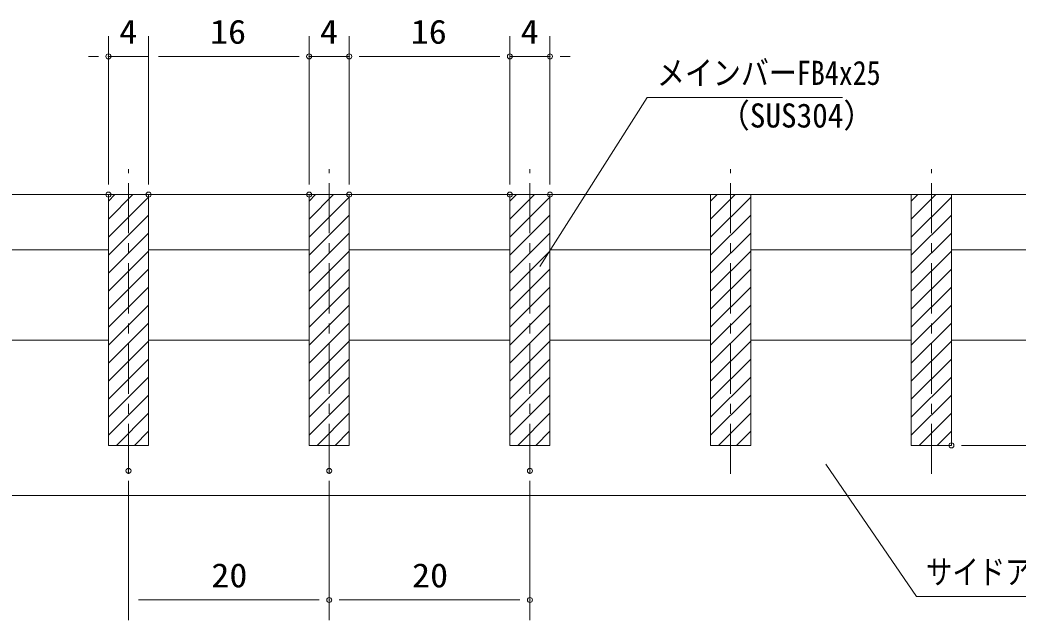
# Model space of a CAD drawing. Units: millimetres, scale not verified, with parts at other scales. Extents: x -1050 to 1050, y -742 to 742.
# Drawn here: x -155.6 to 341.7, y -475.9 to -176.8 of the extents above; entities that cross this region are included whole.
import ezdxf
from ezdxf.enums import TextEntityAlignment as Align

# ---------------------------------------------------------------- set-up
doc = ezdxf.new("R2010")
doc.units = ezdxf.units.MM
doc.header["$LTSCALE"] = 5
doc.header["$PDMODE"] = 32
doc.header["$PDSIZE"] = 2.5
doc.linetypes.add('CHAIN1', pattern=[8, 5, -1, 1, -1])
for name, color, linetype, lineweight in [('0-1_寸法注釈', 2, 'Continuous', 9), ('0-2_蓋', 5, 'Continuous', 9), ('0-4_DEFPOINTS', 134, 'Continuous', 9), ('0-5_中心線', 6, 'CHAIN1', 9), ('0-7_ハッチング', 4, 'Continuous', 9)]:
    doc.layers.add(name, color=color, linetype=linetype, lineweight=lineweight)
doc.styles.add('ＭＳ ゴシック', font='')
doc.styles.get('ＭＳ ゴシック').set_extended_font_data('MS Gothic')

msp = doc.modelspace()

# ---------------------------------------------------------------- linework, layer by layer
at = {"layer": '0-1_寸法注釈'}
for p, q in [((-111.5, -258.884), (-111.5, -184.975)), ((-91.5, -258.884), (-91.5, -184.975)), ((-91.5, -258.884), (-91.5, -184.975)), ((-11.5, -258.884), (-11.5, -184.975)), ((-11.5, -258.884), (-11.5, -184.975)), ((8.5, -258.884), (8.5, -184.975)), ((8.5, -258.884), (8.5, -184.975)), ((88.5, -258.884), (88.5, -184.975)), ((88.5, -258.884), (88.5, -184.975)), ((108.5, -258.884), (108.5, -184.975)), ((-116.5, -194.975), (-121.5, -194.975)), ((-91.5, -194.975), (-111.5, -194.975)), ((-86.5, -194.975), (-81.5, -194.975)), ((-86.5, -194.975), (-16.5, -194.975)), ((-16.5, -194.975), (-21.5, -194.975)), ((-11.5, -194.975), (8.5, -194.975)), ((13.5, -194.975), (83.5, -194.975)), ((13.5, -194.975), (18.5, -194.975)), ((83.5, -194.975), (78.5, -194.975)), ((88.5, -194.975), (108.5, -194.975)), ((113.5, -194.975), (118.5, -194.975)), ((313.5, -388.884), (443.665, -388.884)), ((-101.5, -406.585), (-101.5, -475.95)), ((-1.5, -406.585), (-1.5, -475.95)), ((-1.5, -406.585), (-1.5, -475.95)), ((98.5, -406.585), (98.5, -475.95)), ((-96.5, -465.95), (-6.5, -465.95)), ((3.5, -465.95), (93.5, -465.95))]:
    msp.add_line(p, q, dxfattribs=at)
for points in [[(254.186, -215.492), (156.996, -215.492), (103.485, -299.742)], [(430.401, -464.259), (291.092, -464.259), (245.861, -398.251)]]:
    msp.add_lwpolyline(points, dxfattribs=at)
at = {"layer": '0-2_蓋'}
for p, q in [((-386.5, -263.884), (383.5, -263.884)), ((-111.5, -263.884), (-91.5, -263.884)), ((-111.5, -263.884), (-111.5, -388.884)), ((-11.5, -263.884), (-11.5, -388.884)), ((-11.5, -263.884), (8.5, -263.884)), ((8.5, -388.884), (8.5, -263.884)), ((88.5, -263.884), (108.5, -263.884)), ((88.5, -263.884), (88.5, -388.884)), ((188.5, -263.884), (188.5, -388.884)), ((188.5, -263.884), (208.5, -263.884)), ((208.5, -388.884), (208.5, -263.884)), ((288.5, -263.884), (288.5, -388.884)), ((288.5, -263.884), (308.5, -263.884)), ((308.5, -388.884), (308.5, -263.884)), ((-191.5, -291.384), (-111.5, -291.384)), ((-91.5, -291.384), (-11.5, -291.384)), ((8.5, -291.384), (88.5, -291.384)), ((108.5, -291.384), (188.5, -291.384)), ((208.5, -291.384), (288.5, -291.384)), ((308.5, -291.384), (383.5, -291.384)), ((-191.5, -336.384), (-111.5, -336.384)), ((-91.5, -336.384), (-11.5, -336.384)), ((8.5, -336.384), (88.5, -336.384)), ((108.5, -336.384), (188.5, -336.384)), ((208.5, -336.384), (288.5, -336.384)), ((308.5, -336.384), (379.289, -336.384)), ((-11.5, -388.884), (8.5, -388.884)), ((188.5, -388.884), (208.5, -388.884)), ((288.5, -388.884), (308.5, -388.884)), ((-386.5, -413.884), (383.5, -413.884))]:
    msp.add_line(p, q, dxfattribs=at)
for points in [[(-111.5, -388.884), (-91.5, -388.884), (-91.5, -263.884)], [(88.5, -388.884), (108.5, -388.884), (108.5, -263.884)]]:
    msp.add_lwpolyline(points, dxfattribs=at)
at = {"layer": '0-4_DEFPOINTS'}
for p in [(-111.5, -194.975), (-11.5, -194.975), (8.5, -194.975), (88.5, -194.975), (108.5, -194.975), (-111.5, -263.884), (-91.5, -263.884), (-11.5, -263.884), (8.5, -263.884), (88.5, -263.884), (108.5, -263.884), (308.5, -388.884), (-101.5, -401.585), (-1.5, -401.585), (98.5, -401.585), (-1.5, -465.95), (98.5, -465.95)]:
    msp.add_point(p, dxfattribs=at)
at = {"layer": '0-5_中心線'}
for p, q in [((-101.5, -403.111), (-101.5, -251.182)), ((-1.5, -403.111), (-1.5, -251.182)), ((98.5, -403.111), (98.5, -251.182)), ((198.5, -403.111), (198.5, -251.182)), ((298.5, -403.111), (298.5, -251.182))]:
    msp.add_line(p, q, dxfattribs=at)
at = {"layer": '0-7_ハッチング'}
for p, q in [((-111.5, -267.124), (-108.259, -263.884)), ((-111.5, -276.105), (-99.279, -263.884)), ((-111.5, -285.085), (-91.5, -265.085)), ((-11.5, -267.124), (-8.259, -263.884)), ((-11.5, -276.105), (0.721, -263.884)), ((-11.5, -285.085), (8.5, -265.085)), ((88.5, -267.124), (91.741, -263.884)), ((88.5, -276.105), (100.721, -263.884)), ((88.5, -285.085), (108.5, -265.085)), ((188.5, -267.124), (191.741, -263.884)), ((188.5, -276.105), (200.721, -263.884)), ((188.5, -285.085), (208.5, -265.085)), ((288.5, -267.124), (291.741, -263.884)), ((288.5, -276.105), (300.721, -263.884)), ((288.5, -285.085), (308.5, -265.085)), ((-111.5, -294.065), (-91.5, -274.065)), ((-11.5, -294.065), (8.5, -274.065)), ((88.5, -294.065), (108.5, -274.065)), ((188.5, -294.065), (208.5, -274.065)), ((288.5, -294.065), (308.5, -274.065)), ((-111.5, -303.045), (-91.5, -283.045)), ((-11.5, -303.045), (8.5, -283.045)), ((88.5, -303.045), (108.5, -283.045)), ((188.5, -303.045), (208.5, -283.045)), ((288.5, -303.045), (308.5, -283.045)), ((-111.5, -312.026), (-91.5, -292.026)), ((-11.5, -312.026), (8.5, -292.026)), ((88.5, -312.026), (108.5, -292.026)), ((188.5, -312.026), (208.5, -292.026)), ((288.5, -312.026), (308.5, -292.026)), ((-111.5, -321.006), (-91.5, -301.006)), ((-11.5, -321.006), (8.5, -301.006)), ((88.5, -321.006), (108.5, -301.006)), ((188.5, -321.006), (208.5, -301.006)), ((288.5, -321.006), (308.5, -301.006)), ((-111.5, -329.986), (-91.5, -309.986)), ((-11.5, -329.986), (8.5, -309.986)), ((88.5, -329.986), (108.5, -309.986)), ((188.5, -329.986), (208.5, -309.986)), ((288.5, -329.986), (308.5, -309.986)), ((-111.5, -338.966), (-91.5, -318.966)), ((-11.5, -338.966), (8.5, -318.966)), ((88.5, -338.966), (108.5, -318.966)), ((188.5, -338.966), (208.5, -318.966)), ((288.5, -338.966), (308.5, -318.966)), ((-111.5, -347.947), (-91.5, -327.947)), ((-11.5, -347.947), (8.5, -327.947)), ((88.5, -347.947), (108.5, -327.947)), ((188.5, -347.947), (208.5, -327.947)), ((288.5, -347.947), (308.5, -327.947)), ((-111.5, -356.927), (-91.5, -336.927)), ((-11.5, -356.927), (8.5, -336.927)), ((88.5, -356.927), (108.5, -336.927)), ((188.5, -356.927), (208.5, -336.927)), ((288.5, -356.927), (308.5, -336.927)), ((-111.5, -365.907), (-91.5, -345.907)), ((-11.5, -365.907), (8.5, -345.907)), ((88.5, -365.907), (108.5, -345.907)), ((188.5, -365.907), (208.5, -345.907)), ((288.5, -365.907), (308.5, -345.907)), ((-111.5, -374.887), (-91.5, -354.887)), ((-11.5, -374.887), (8.5, -354.887)), ((88.5, -374.887), (108.5, -354.887)), ((188.5, -374.887), (208.5, -354.887)), ((288.5, -374.887), (308.5, -354.887)), ((-111.5, -383.868), (-91.5, -363.868)), ((-11.5, -383.868), (8.5, -363.868)), ((88.5, -383.868), (108.5, -363.868)), ((188.5, -383.868), (208.5, -363.868)), ((288.5, -383.868), (308.5, -363.868)), ((-107.536, -388.884), (-91.5, -372.848)), ((-7.536, -388.884), (8.5, -372.848)), ((92.464, -388.884), (108.5, -372.848)), ((192.464, -388.884), (208.5, -372.848)), ((292.464, -388.884), (308.5, -372.848)), ((-98.555, -388.884), (-91.5, -381.828)), ((1.445, -388.884), (8.5, -381.828)), ((101.445, -388.884), (108.5, -381.828)), ((201.445, -388.884), (208.5, -381.828)), ((301.445, -388.884), (308.5, -381.828))]:
    msp.add_line(p, q, dxfattribs=at)
for points in [[(-91.5, -263.884), (-111.5, -263.884), (-111.5, -388.884), (-91.5, -388.884)], [(8.5, -263.884), (-11.5, -263.884), (-11.5, -388.884), (8.5, -388.884)], [(108.5, -263.884), (88.5, -263.884), (88.5, -388.884), (108.5, -388.884)], [(208.5, -263.884), (188.5, -263.884), (188.5, -388.884), (208.5, -388.884)], [(308.5, -263.884), (288.5, -263.884), (288.5, -388.884), (308.5, -388.884)]]:
    msp.add_lwpolyline(points, close=True, dxfattribs=at)

# ---------------------------------------------------------------- texts
at = {"layer": '0-1_寸法注釈', "color": 7, "style": 'ＭＳ ゴシック'}
for s, height, width, p in [('4', 12.02, 1.1, (-106.085, -192.288)), ('16', 12.02, 1.1, (-60.888, -192.288)), ('4', 12.02, 1.1, (-6.085, -192.288)), ('16', 12.02, 1.1, (39.112, -192.288)), ('4', 12.02, 1.1, (93.915, -192.288)), ('メインバーFB4x25', 12.03, 0.85, (161.773, -212.805)), ('（SUS304）', 12.02, 0.95, (192.482, -234.049)), ('サイドアングル L3x30x30', 12.03, 0.8, (295.869, -461.572)), ('20', 12.02, 1.1, (-60.233, -463.263)), ('20', 12.02, 1.1, (39.767, -463.263))]:
    msp.add_text(s, height=height, dxfattribs=dict(at, width=width)).set_placement(p, align=Align.BOTTOM_LEFT)

doc.saveas('drawing.dxf')
